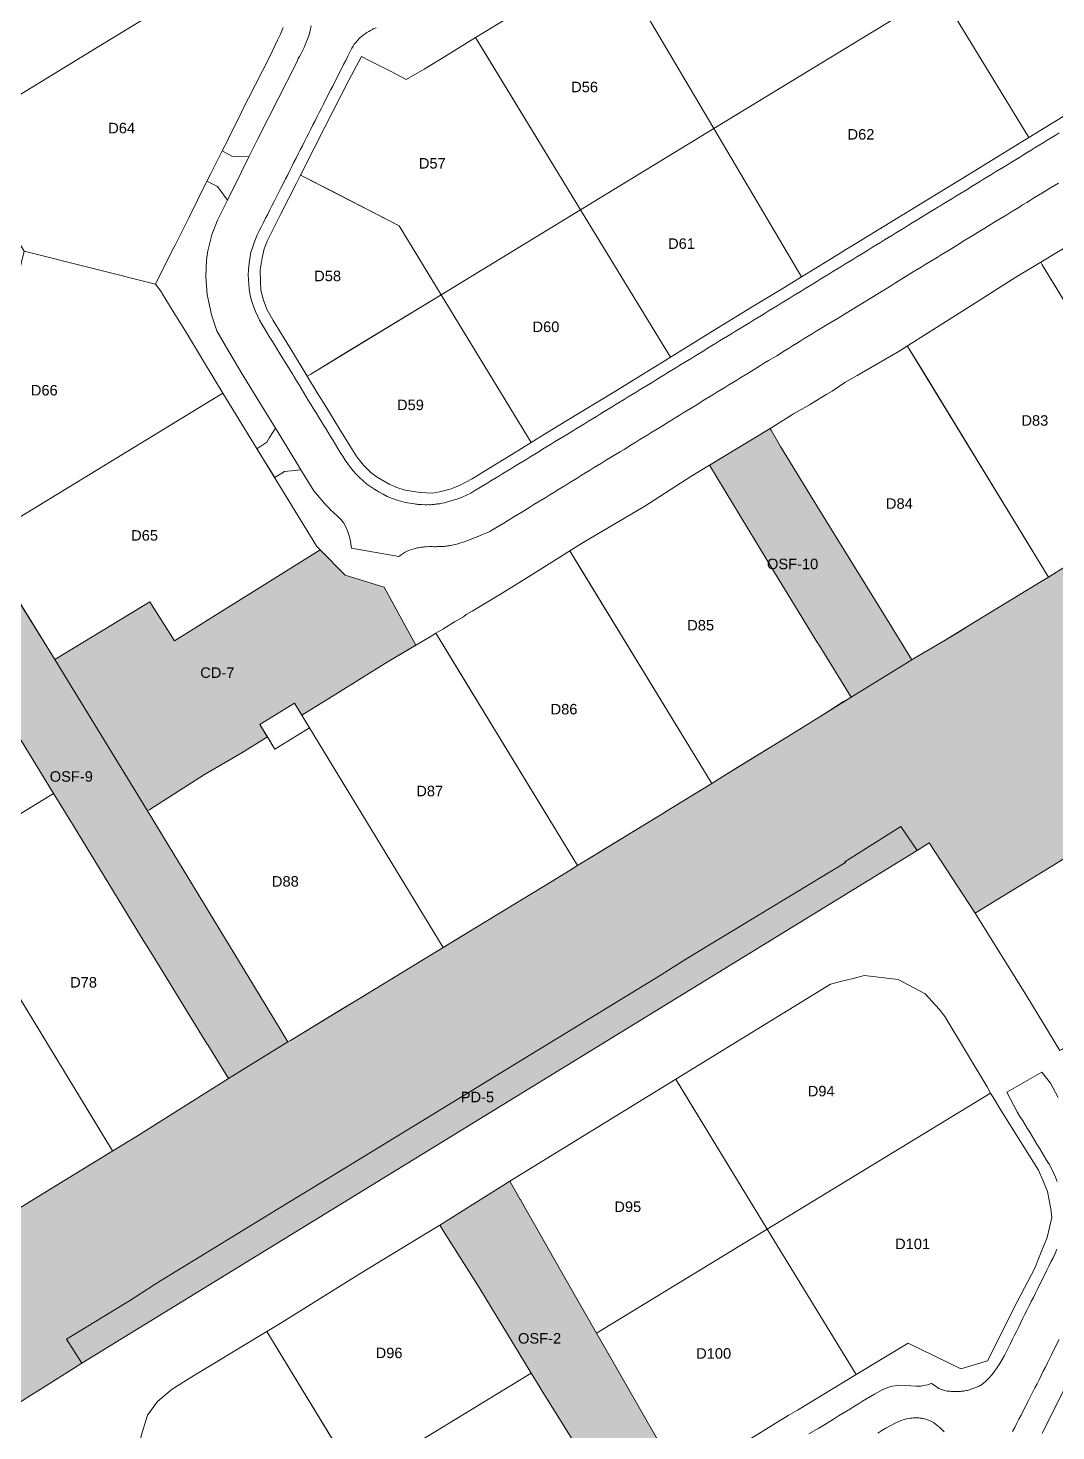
# Model space of a CAD drawing. Header units: metres. Extents: x 662613 to 666742, y 2728069 to 2732733.
# Drawn here: x 663284.6 to 663461, y 2728939.4 to 2729180.2 of the extents above; entities that cross this region are included whole.
import ezdxf
from ezdxf.enums import TextEntityAlignment as Align

# ---------------------------------------------------------------- set-up
doc = ezdxf.new("R2010")
doc.units = ezdxf.units.M
doc.header["$MEASUREMENT"] = 0
for name, color, linetype, lineweight in [('DQ_PLOT_ID', 252, 'Continuous', 18), ('Xref_DQ_MasterPlan_2024$0$DQ_PLOTS', 252, 'Continuous', 15), ('Xref_DQ_MasterPlan_2024$0$DQ_ROADS', 8, 'Continuous', 13)]:
    doc.layers.add(name, color=color, linetype=linetype, lineweight=lineweight)
doc.layers.add('Open area$0$INTENSIVE LANDSCAPING AND PLAZAS', color=7, linetype='Continuous', true_color=0xecf9e2)
doc.layers.add('Open area$0$PUBLIC PARKING', color=254, linetype='Continuous')
doc.styles.add('DQ_Plot_ID', font='arial.ttf')

# ---------------------------------------------------------------- blocks, each defined once
blk = doc.blocks.new('Xref_DQ_MasterPlan_2024$0$DQ_Roads_')
at = {"layer": 'Xref_DQ_MasterPlan_2024$0$DQ_ROADS'}
for points in [[(663344.3861, 2729180.213), (663344.209, 2729180.1676), (663344.0354, 2729180.1101), (663343.8702, 2729180.0376), (663343.7104, 2729179.9538), (663343.3899, 2729179.7903), (663343.0816, 2729179.605), (663342.7718, 2729179.4079), (663342.4762, 2729179.1902), (663342.1518, 2729178.9842), (663341.8425, 2729178.7561), (663341.5276, 2729178.4434), (663341.232, 2729178.1123), (663340.9102, 2729177.7929), (663340.6084, 2729177.4545), (663340.4007, 2729177.1166), (663340.2172, 2729176.7649), (663339.8545, 2729176.0585), (663339.5147, 2729175.3849), (663339.1509, 2729174.6341), (663338.7866, 2729173.9376), (663338.0474, 2729172.5), (663337.3207, 2729171.0681), (663336.9727, 2729170.3385), (663336.6032, 2729169.6261), (663335.6929, 2729167.853), (663335.328, 2729167.1389), (663334.9658, 2729166.4271), (663334.6035, 2729165.7149), (663334.2451, 2729165.0009), (663333.881, 2729164.2877), (663333.5148, 2729163.5742), (663333.1556, 2729162.8595), (663332.7974, 2729162.1452), (663332.4359, 2729161.4345), (663332.0705, 2729160.7207), (663331.704, 2729160.008), (663331.3444, 2729159.2938), (663330.9855, 2729158.58), (663330.6234, 2729157.8657), (663330.2627, 2729157.1509), (663329.9007, 2729156.4386), (663329.5411, 2729155.7249), (663329.1801, 2729155.0106), (663328.8173, 2729154.2973), (663328.4559, 2729153.5831), (663328.0095, 2729152.7019), (663327.5675, 2729151.8265), (663327.2073, 2729151.1125), (663326.8459, 2729150.3985), (663326.4815, 2729149.6869), (663326.1221, 2729148.9711), (663325.7602, 2729148.2583), (663325.396, 2729147.5444), (663325.0329, 2729146.831), (663324.6699, 2729146.1187), (663324.3071, 2729145.4054), (663323.9606, 2729144.6878), (663323.6391, 2729143.9647), (663323.3589, 2729143.2334), (663323.1222, 2729142.4902), (663322.8828, 2729141.7466), (663322.7638, 2729140.9655), (663322.624, 2729140.1918), (663322.5094, 2729139.4033), (663322.4431, 2729138.6133), (663322.422, 2729137.8189), (663322.4387, 2729137.0216), (663322.4957, 2729136.2232), (663322.584, 2729135.4247), (663322.7137, 2729134.6317), (663322.8839, 2729133.8433), (663323.0951, 2729133.0634), (663323.3491, 2729132.2929), (663323.6433, 2729131.5336), (663323.975, 2729130.7888), (663324.3494, 2729130.0611), (663324.7624, 2729129.3479), (663325.1859, 2729128.6471), (663325.608, 2729127.9594), (663326.0293, 2729127.2753), (663326.447, 2729126.5941), (663326.8638, 2729125.9117), (663327.2774, 2729125.2265), (663327.8978, 2729124.2077), (663330.0446, 2729120.7322), (663330.3012, 2729120.3249), (663330.718, 2729119.642), (663331.1355, 2729118.947), (663331.5506, 2729118.2626), (663331.9605, 2729117.6029), (663332.3568, 2729116.896), (663332.78, 2729116.2078), (663333.2122, 2729115.5482), (663333.6339, 2729114.8607), (663334.0463, 2729114.1768), (663334.4619, 2729113.4922), (663334.8806, 2729112.8105), (663335.2972, 2729112.1277), (663335.7152, 2729111.4449), (663336.1315, 2729110.7643), (663336.55, 2729110.0794), (663336.9693, 2729109.3982), (663337.3861, 2729108.7146), (663337.8078, 2729108.0333), (663338.2154, 2729107.3627), (663338.6185, 2729106.7052), (663339.0492, 2729106.0462), (663339.4864, 2729105.4115), (663339.9362, 2729104.7985), (663340.418, 2729104.199), (663340.9277, 2729103.6313), (663341.5179, 2729103.0271), (663342.1336, 2729102.4588), (663342.769, 2729101.9378), (663343.4401, 2729101.4445), (663344.11, 2729100.977), (663344.821, 2729100.5679), (663345.5414, 2729100.1706), (663346.2763, 2729099.8093), (663347.0164, 2729099.491), (663347.7896, 2729099.2131), (663348.5561, 2729098.9934), (663349.3446, 2729098.7826), (663349.7396, 2729098.6949), (663350.1398, 2729098.6348), (663350.5355, 2729098.5659), (663350.9352, 2729098.5246), (663351.1324, 2729098.4842), (663351.332, 2729098.4577), (663351.5329, 2729098.4449), (663351.7343, 2729098.4461), (663351.9326, 2729098.4139), (663352.1326, 2729098.3956), (663352.3334, 2729098.3911), (663352.5341, 2729098.4006), (663352.7322, 2729098.3792), (663352.9313, 2729098.3717), (663353.1305, 2729098.3777), (663353.3288, 2729098.3977), (663353.5269, 2729098.386), (663353.7254, 2729098.3881), (663353.9233, 2729098.4039), (663354.1196, 2729098.4334), (663354.3173, 2729098.435), (663354.5144, 2729098.4504), (663354.71, 2729098.4793), (663354.9031, 2729098.5218), (663355.1018, 2729098.5329), (663355.2993, 2729098.5578), (663355.4946, 2729098.5961), (663355.6868, 2729098.6479), (663356.0726, 2729098.7247), (663356.452, 2729098.8282), (663357.4086, 2729099.1037), (663358.3572, 2729099.4055), (663359.107, 2729099.6942), (663359.8554, 2729100.0228), (663360.5837, 2729100.3914), (663361.2981, 2729100.8001), (663362.0025, 2729101.215), (663362.6943, 2729101.6288), (663363.3807, 2729102.0485), (663364.0649, 2729102.4681), (663364.7477, 2729102.8866), (663365.4312, 2729103.3016), (663366.1123, 2729103.7203), (663366.7946, 2729104.1385), (663367.4773, 2729104.5574), (663368.1598, 2729104.9728), (663368.8421, 2729105.3896), (663369.5244, 2729105.8085), (663370.2073, 2729106.2262), (663370.8898, 2729106.6434), (663371.5714, 2729107.0615), (663372.2537, 2729107.4793), (663372.9349, 2729107.8967), (663373.6092, 2729108.3311), (663374.2986, 2729108.7432), (663374.9744, 2729109.1657), (663375.6774, 2729109.5666), (663376.3442, 2729109.9911), (663378.0336, 2729111.0345), (663378.7542, 2729111.4441), (663379.4165, 2729111.8669), (663380.109, 2729112.2864), (663380.7911, 2729112.7046), (663381.4751, 2729113.1239), (663382.157, 2729113.5411), (663382.8388, 2729113.9601), (663383.5207, 2729114.3776), (663384.2016, 2729114.7936), (663384.8837, 2729115.2107), (663385.568, 2729115.6294), (663386.2495, 2729116.0474), (663386.9312, 2729116.4655), (663387.6134, 2729116.8821), (663388.2962, 2729117.2983), (663388.9802, 2729117.715), (663389.6618, 2729118.1339), (663390.3442, 2729118.5514), (663391.0264, 2729118.9696), (663391.7084, 2729119.387), (663392.3907, 2729119.8043), (663393.0735, 2729120.2221), (663393.7556, 2729120.6397), (663394.4378, 2729121.0571), (663395.1201, 2729121.4747), (663395.7975, 2729121.8901), (663396.4776, 2729122.3072), (663397.1586, 2729122.7252), (663397.8408, 2729123.1433), (663398.5225, 2729123.5612), (663399.2048, 2729123.9789), (663399.887, 2729124.3969), (663400.5694, 2729124.8154), (663401.2509, 2729125.233), (663401.9332, 2729125.6515), (663402.615, 2729126.0695), (663403.2949, 2729126.4883), (663403.9751, 2729126.9099), (663404.6615, 2729127.3306), (663405.3452, 2729127.7411), (663406.0292, 2729128.1533), (663406.7096, 2729128.5796), (663408.4111, 2729129.6159), (663409.0929, 2729130.0307), (663409.7829, 2729130.4578), (663410.4645, 2729130.8705), (663411.1478, 2729131.2889), (663411.8296, 2729131.7076), (663412.5127, 2729132.1247), (663413.1949, 2729132.5429), (663413.8772, 2729132.9604), (663414.5594, 2729133.3776), (663415.2429, 2729133.7956), (663415.9249, 2729134.2165), (663416.6045, 2729134.6352), (663417.2861, 2729135.0526), (663417.9683, 2729135.4705), (663418.6506, 2729135.8882), (663419.3324, 2729136.3057), (663420.0146, 2729136.7225), (663420.6976, 2729137.1407), (663421.3804, 2729137.5567), (663422.0626, 2729137.9785), (663422.7432, 2729138.3952), (663423.4246, 2729138.8136), (663424.1083, 2729139.2298), (663424.7903, 2729139.6478), (663425.472, 2729140.0668), (663426.1539, 2729140.4843), (663426.8359, 2729140.9029), (663427.5177, 2729141.3201), (663428.2002, 2729141.7379), (663428.8827, 2729142.1558), (663429.5649, 2729142.5728), (663430.2476, 2729142.9913), (663430.9298, 2729143.4091), (663431.6123, 2729143.8271), (663432.2941, 2729144.2441), (663432.9763, 2729144.6623), (663433.6582, 2729145.0805), (663434.3404, 2729145.5002), (663435.0191, 2729145.9187), (663435.7075, 2729146.3445), (663436.3725, 2729146.759), (663437.0561, 2729147.1796), (663437.7554, 2729147.6042), (663439.4618, 2729148.6415), (663440.1303, 2729149.0573), (663440.8586, 2729149.5014), (663441.0988, 2729149.6503), (663441.7815, 2729150.0639), (663442.4631, 2729150.4799), (663443.1461, 2729150.897), (663443.8272, 2729151.316), (663444.5104, 2729151.7334), (663445.1924, 2729152.1537), (663445.875, 2729152.5699), (663446.5564, 2729152.9857), (663447.24, 2729153.4048), (663447.9219, 2729153.8252), (663448.6036, 2729154.2409), (663449.287, 2729154.6559), (663449.9687, 2729155.0739), (663450.6506, 2729155.4917), (663451.3317, 2729155.9115), (663452.0136, 2729156.3303), (663452.6957, 2729156.7488), (663453.3778, 2729157.1677), (663454.0601, 2729157.5862), (663454.7419, 2729158.0031), (663455.4257, 2729158.4204), (663456.1072, 2729158.8388), (663456.7878, 2729159.2559), (663457.471, 2729159.6731), (663458.1533, 2729160.0929), (663458.8352, 2729160.5113), (663459.5165, 2729160.9284), (663460.1995, 2729161.3466), (663460.8815, 2729161.7667), (663461.566, 2729162.1899)], [(663461.4385, 2729153.5875), (663460.7565, 2729153.1892), (663460.0801, 2729152.7677), (663458.7224, 2729151.9247), (663458.0305, 2729151.5091), (663457.3652, 2729151.0991), (663456.6717, 2729150.6686), (663456.0018, 2729150.2501), (663455.2996, 2729149.8299), (663454.6247, 2729149.4238), (663453.9432, 2729148.9965), (663453.2655, 2729148.5766), (663452.5846, 2729148.1587), (663451.8965, 2729147.7521), (663451.2084, 2729147.3387), (663450.5111, 2729146.9205), (663448.8302, 2729145.8611), (663448.1415, 2729145.4439), (663446.7518, 2729144.6002), (663445.4143, 2729143.7693), (663444.0491, 2729142.9274), (663442.7052, 2729142.0887), (663442.0149, 2729141.6813), (663441.3238, 2729141.264), (663440.6375, 2729140.8397), (663439.9598, 2729140.4219), (663439.2815, 2729140.0017), (663438.5934, 2729139.5912), (663437.9138, 2729139.1748), (663437.2241, 2729138.7532), (663436.5468, 2729138.3407), (663435.1579, 2729137.4867), (663433.4889, 2729136.4596), (663432.7921, 2729136.0226), (663424.9969, 2729131.2554), (663423.6229, 2729130.416), (663422.9488, 2729130.0065), (663422.2659, 2729129.5901), (663420.5681, 2729128.5589), (663419.8869, 2729128.1451), (663419.2013, 2729127.726), (663418.5208, 2729127.3101), (663417.8356, 2729126.8916), (663417.1557, 2729126.4747), (663416.4717, 2729126.0539), (663415.784, 2729125.6307), (663415.1137, 2729125.2049), (663414.443, 2729124.789), (663413.1006, 2729123.9594), (663411.7138, 2729123.1114), (663411.0346, 2729122.7081), (663410.3423, 2729122.2782), (663409.6774, 2729121.856), (663408.3167, 2729120.992), (663407.6243, 2729120.5942), (663406.9387, 2729120.2055), (663406.2539, 2729119.7798), (663405.5647, 2729119.3547), (663404.8847, 2729118.9345), (663404.1992, 2729118.5173), (663403.5152, 2729118.1105), (663402.8351, 2729117.6875), (663402.1544, 2729117.2664), (663401.4676, 2729116.8388), (663400.7875, 2729116.4245), (663399.0955, 2729115.3777), (663398.4272, 2729114.9712), (663397.7188, 2729114.5602), (663397.0341, 2729114.126), (663396.3473, 2729113.7064), (663395.6645, 2729113.2839), (663395.5004, 2729113.179), (663395.3345, 2729113.0703), (663394.5624, 2729112.5916), (663393.0481, 2729111.6508), (663392.3522, 2729111.2346), (663391.6582, 2729110.8222), (663390.98, 2729110.3952), (663390.3058, 2729109.9878), (663389.6193, 2729109.552), (663388.9503, 2729109.1254), (663388.2578, 2729108.7211), (663386.8987, 2729107.8856), (663386.1962, 2729107.4593), (663386.1057, 2729107.4051), (663385.4165, 2729106.9913), (663383.7238, 2729105.9506), (663383.0426, 2729105.5361), (663382.3515, 2729105.1129), (663381.6825, 2729104.7067), (663381.003, 2729104.2831), (663380.3133, 2729103.8615), (663379.63, 2729103.4432), (663378.9609, 2729103.0251), (663378.2616, 2729102.6044), (663377.5769, 2729102.1783), (663376.9195, 2729101.762), (663376.232, 2729101.3359), (663375.5534, 2729100.921), (663374.8411, 2729100.4893), (663374.1734, 2729100.0557), (663373.4739, 2729099.6479), (663372.7965, 2729099.2356), (663372.1045, 2729098.8213), (663371.4104, 2729098.3943), (663370.7294, 2729097.9761), (663369.3702, 2729097.1222), (663367.9967, 2729096.2767), (663366.2961, 2729095.2429), (663364.896, 2729094.4234), (663364.2144, 2729094.0063), (663363.8584, 2729093.8123), (663363.4928, 2729093.6376), (663362.6037, 2729093.2557), (663361.7114, 2729092.8807), (663360.967, 2729092.5801), (663360.2275, 2729092.2815), (663359.4799, 2729092.0157), (663358.729, 2729091.769), (663358.3519, 2729091.6531), (663357.9676, 2729091.5635), (663357.5866, 2729091.4737), (663357.2002, 2729091.4107), (663357.01, 2729091.3599), (663356.8167, 2729091.3225), (663356.6213, 2729091.2985), (663356.4247, 2729091.2882), (663356.228, 2729091.2551), (663356.0295, 2729091.2358), (663355.8301, 2729091.2299), (663355.6308, 2729091.2378), (663355.4344, 2729091.2068), (663355.2364, 2729091.1895), (663355.0376, 2729091.186), (663354.839, 2729091.1962), (663354.6395, 2729091.1764), (663354.4391, 2729091.1705), (663354.2387, 2729091.1782), (663354.0394, 2729091.1998), (663353.8393, 2729091.2155), (663353.6387, 2729091.2173), (663353.4384, 2729091.2053), (663353.2394, 2729091.1794), (663353.0394, 2729091.1836), (663352.8396, 2729091.1738), (663352.641, 2729091.1503), (663352.4445, 2729091.113), (663352.2415, 2729091.1042), (663352.0396, 2729091.0813), (663351.8396, 2729091.0449), (663351.6427, 2729090.9946), (663351.4432, 2729090.9716), (663351.2458, 2729090.9347), (663351.0514, 2729090.8844), (663350.861, 2729090.8206), (663350.4702, 2729090.7018), (663350.0887, 2729090.5561), (663349.7083, 2729090.4), (663349.3396, 2729090.218), (663348.9765, 2729090.0068), (663348.6289, 2729089.7709), (663348.2803, 2729089.5106), (663340.15, 2729090.8972), (663339.9984, 2729091.6756), (663339.8754, 2729092.4493), (663339.6895, 2729093.1917), (663339.4599, 2729093.9114), (663339.1657, 2729094.58), (663338.8003, 2729095.2008), (663338.5875, 2729095.503), (663338.3541, 2729095.7896), (663338.0664, 2729096.0829), (663337.761, 2729096.3575), (663337.1264, 2729096.9651), (663336.4739, 2729097.5521), (663336.2438, 2729097.8719), (663335.5445, 2729098.5429), (663333.6917, 2729100.7624), (663331.4608, 2729104.3842), (663329.0701, 2729108.2652), (663327.0671, 2729111.5335), (663324.6769, 2729115.4336), (663321.3159, 2729120.9189), (663318.4891, 2729125.6252), (663317.014, 2729128.2344), (663316.0888, 2729130.947), (663315.362, 2729134.4524), (663315.1297, 2729137.5344), (663315.2222, 2729140.4082), (663315.4521, 2729141.9532), (663316.1498, 2729144.733), (663317.1372, 2729147.2503), (663318.831, 2729150.6682), (663321.2274, 2729155.5041), (663322.5378, 2729158.1072), (663324.0252, 2729161.0619), (663327.6279, 2729168.1396), (663330.6937, 2729174.2139), (663330.9615, 2729174.9584), (663331.2206, 2729175.2961), (663331.4586, 2729175.7307), (663331.6701, 2729176.1787), (663331.9883, 2729176.8567), (663332.2967, 2729177.5832), (663332.6023, 2729178.3032), (663332.8519, 2729179.0441), (663333.0622, 2729179.7995), (663333.228, 2729180.5681)], [(663441.8329, 2728939.2719), (663441.1372, 2728939.9437), (663440.5845, 2728940.3893), (663440.2994, 2728940.6357), (663439.998, 2728940.862), (663439.6705, 2728941.0374), (663439.3315, 2728941.1894), (663438.9972, 2728941.3154), (663438.6583, 2728941.4293), (663438.4777, 2728941.4805), (663438.2939, 2728941.519), (663438.1112, 2728941.5615), (663437.9259, 2728941.5912), (663437.7362, 2728941.6171), (663437.5451, 2728941.6298), (663437.3544, 2728941.6479), (663437.1629, 2728941.6528), (663436.9645, 2728941.6544), (663436.7665, 2728941.6422), (663436.568, 2728941.6395), (663436.3702, 2728941.623), (663435.9762, 2728941.5721), (663435.5822, 2728941.5199), (663435.3796, 2728941.486), (663435.1799, 2728941.4382), (663434.9826, 2728941.3847), (663434.7895, 2728941.3177), (663434.4097, 2728941.186), (663434.0399, 2728941.0283), (663433.6602, 2728940.8667), (663433.2923, 2728940.6798), (663432.5779, 2728940.2923), (663431.8248, 2728939.866), (663431.1306, 2728939.473), (663430.4479, 2728939.0486)], [(663418.629, 2728938.8847), (663420.3425, 2728939.9009), (663421.0036, 2728940.3061), (663422.3693, 2728941.1436), (663423.0295, 2728941.5535), (663423.7192, 2728941.9809), (663424.3928, 2728942.3716), (663425.075, 2728942.7879), (663425.7804, 2728943.2238), (663426.4447, 2728943.6315), (663427.1345, 2728944.0617), (663427.8158, 2728944.4887), (663428.4912, 2728944.8922), (663429.8759, 2728945.7222), (663431.3313, 2728946.5277), (663432.6525, 2728947.02), (663434.0855, 2728947.2661), (663435.2692, 2728947.2322), (663436.1181, 2728947.1374), (663436.9577, 2728947.0924), (663437.8238, 2728947.1122), (663438.6635, 2728947.2349), (663439.0607, 2728947.3482), (663439.4541, 2728947.4737), (663439.671, 2728947.5638), (663440.2701, 2728947.1458), (663440.9525, 2728946.6696), (663441.4215, 2728946.5084), (663441.8934, 2728946.3565), (663442.1267, 2728946.2929), (663442.3638, 2728946.2455), (663442.6013, 2728946.2197), (663442.8399, 2728946.2105), (663443.0324, 2728946.1951), (663443.2254, 2728946.1932), (663443.4219, 2728946.1886), (663443.6182, 2728946.1975), (663443.8175, 2728946.1846), (663444.0173, 2728946.1857), (663444.2172, 2728946.1784), (663444.4171, 2728946.185), (663444.616, 2728946.1944), (663444.8138, 2728946.2175), (663445.0126, 2728946.23), (663445.2101, 2728946.2563), (663445.4092, 2728946.2842), (663445.6059, 2728946.3259), (663445.8009, 2728946.3712), (663445.9924, 2728946.43), (663446.7651, 2728946.6906), (663447.5385, 2728946.9707), (663447.7169, 2728947.0473), (663447.8896, 2728947.1361), (663448.0605, 2728947.2273), (663448.2245, 2728947.3302), (663448.5914, 2728947.5929), (663448.9297, 2728947.89), (663449.55, 2728948.5267), (663450.0952, 2728949.0863), (663450.5372, 2728949.7034), (663450.9499, 2728950.3188), (663451.3713, 2728950.9695), (663451.8, 2728951.6445), (663452.1833, 2728952.3304), (663452.5261, 2728953.0223), (663452.8805, 2728953.7146), (663453.2256, 2728954.4371), (663453.5801, 2728955.1505), (663453.9329, 2728955.8693), (663454.2891, 2728956.5874), (663454.6445, 2728957.3037), (663455.0011, 2728958.0206), (663455.3555, 2728958.7379), (663455.7082, 2728959.4558), (663456.0683, 2728960.1698), (663456.4406, 2728960.8856), (663456.7879, 2728961.6019), (663457.1453, 2728962.3138), (663457.4956, 2728963.0367), (663457.8661, 2728963.7382), (663458.1928, 2728964.4732), (663459.0902, 2728966.2506), (663459.4522, 2728966.9879), (663459.8109, 2728967.7001), (663460.1661, 2728968.4193), (663460.5236, 2728969.1324), (663460.87, 2728969.8519), (663461.1919, 2728970.5779)], [(663461.2565, 2728982.2404), (663460.9645, 2728982.9928), (663460.6238, 2728983.7346), (663460.2561, 2728984.4661), (663459.8409, 2728985.1718), (663459.4181, 2728985.8761), (663459.005, 2728986.5649), (663458.5873, 2728987.2484), (663458.1723, 2728987.9358), (663457.7519, 2728988.6163), (663457.3417, 2728989.3049), (663456.9333, 2728989.9883), (663456.5154, 2728990.6657), (663456.0947, 2728991.3575), (663455.6835, 2728992.0361), (663455.2721, 2728992.7197), (663454.8503, 2728993.4028), (663454.4347, 2728994.0876), (663452.6042, 2728997.545), (663458.5741, 2729001.0117), (663460.0719, 2728999.1049), (663461.4064, 2728996.6234)], [(663461.599, 2728955.1243), (663460.3273, 2728952.6266), (663460.2524, 2728952.4454), (663459.9124, 2728951.7817), (663459.5603, 2728951.0809), (663459.214, 2728950.3687), (663458.8566, 2728949.6507), (663458.4954, 2728948.9199), (663458.1287, 2728948.2063), (663457.7735, 2728947.5095), (663457.4153, 2728946.7866), (663456.302, 2728944.6336), (663455.3911, 2728942.8539), (663455.0284, 2728942.1424), (663454.6644, 2728941.4292), (663454.3002, 2728940.7154), (663453.9388, 2728940.0055), (663453.5695, 2728939.2904)]]:
    blk.add_lwpolyline(points, dxfattribs=at)
for points in [[(663319.7324, 2729158.1517), (663322.5378, 2729158.1072), (663321.2274, 2729155.5041), (663318.831, 2729150.6682), (663317.1457, 2729152.9737), (663315.2843, 2729153.9154), (663315.9667, 2729155.2507), (663317.9362, 2729159.0966)], [(663326.0871, 2729109.9233), (663327.0671, 2729111.5335), (663329.0701, 2729108.2652), (663331.4608, 2729104.3842), (663328.6507, 2729104.1056), (663326.9933, 2729103.0677), (663323.9129, 2729107.9862), (663325.6123, 2729109.1432)]]:
    blk.add_lwpolyline(points, close=True, dxfattribs=at)
blk = doc.blocks.new('Xref_DQ_MasterPlan_2024')
at = {"layer": 'Xref_DQ_MasterPlan_2024$0$DQ_PLOTS'}
for points in [[(663464.01, 2729038.62), (663458.8, 2729035.44), (663454.52, 2729032.81), (663450.87, 2729030.58), (663447.14, 2729028.3), (663439.24, 2729040.35), (663437.19, 2729039.03), (663434.4, 2729043.18), (663424.82, 2729037.11), (663424.91, 2729036.97), (663397.48, 2729020.37), (663393.3, 2729017.68), (663341.32, 2728985.96), (663331.2, 2728979.77), (663329.05, 2728978.44), (663307.37, 2728965.15), (663306.26, 2728964.48), (663302.01, 2728961.74), (663300.88, 2728961.05), (663291.23, 2728955.16), (663293.84, 2728951.05), (663290.88, 2728949.17), (663286.72, 2728946.53), (663285.05, 2728945.48), (663280.29, 2728942.46)], [(663277.86, 2728974.39), (663285.72, 2728979.24), (663299.16, 2728987.47), (663303.41, 2728990.08), (663303.41, 2728990.08), (663319.04, 2728999.89), (663329.2, 2729006.17), (663329.65, 2729006.44), (663338.35, 2729011.73), (663341.88, 2729013.88), (663345.46, 2729016.05), (663355.87, 2729022.4), (663357.44, 2729023.36), (663359.64, 2729024.7), (663360.26, 2729025.08), (663374.4, 2729033.64), (663377.64, 2729035.63), (663378.04, 2729035.87), (663378.94, 2729036.43), (663384.3, 2729039.72), (663393.83, 2729045.56), (663393.91, 2729045.61), (663397.72, 2729047.96), (663401.95, 2729050.56), (663403.86, 2729051.73), (663406.44, 2729053.32), (663415.15, 2729058.66), (663420.37, 2729061.93), (663422.72, 2729063.4), (663424.59, 2729064.58), (663425.86, 2729065.37), (663436.28, 2729071.77), (663436.65, 2729071.98), (663441.99, 2729075.11), (663444.58, 2729076.69), (663446.21, 2729077.69), (663458.46, 2729085.19), (663459.74, 2729085.97), (663462.64, 2729087.76)], [(663328.38, 2729180.29), (663327.97, 2729179.16), (663327.45, 2729178.09), (663326.05, 2729175.22), (663322.48, 2729168.16), (663321.33, 2729165.95), (663321.26, 2729165.76), (663319.03, 2729161.23), (663319.01, 2729161.2), (663317.94, 2729159.1), (663315.97, 2729155.25), (663315.28, 2729153.92), (663312.2, 2729147.63), (663310.61, 2729144.4), (663309.86, 2729142.92), (663309.67, 2729142.54), (663306.84, 2729136.96), (663306.52, 2729136.26), (663306.52, 2729136.26), (663283.95, 2729141.9), (663271.81, 2729161.8), (663297.42, 2729177.42), (663324.78, 2729194.11)], [(663281.86, 2729083.71), (663289.21, 2729071.81), (663305.15, 2729045.82), (663324.44, 2729014.01), (663329.2, 2729006.17), (663319.04, 2728999.89), (663315.46, 2729005.68), (663315.38, 2729005.81), (663312.46, 2729010.55), (663306.03, 2729020.99), (663304.12, 2729024.08), (663303.95, 2729024.37), (663292.23, 2729043.54), (663289.1, 2729048.67), (663289, 2729048.84), (663286.77, 2729052.48), (663281.39, 2729061.29)], [(663458.63, 2728938.96), (663467.23, 2728956.22), (663470.8, 2728963.51), (663470.8, 2728963.51), (663471.56, 2728963.88), (663475.52, 2728966.3), (663503.11, 2728983.12), (663507.06, 2728985.53), (663524.12, 2728995.93), (663524.55, 2728995.22), (663533.14, 2728981.53), (663550.32, 2728992.01), (663547.81, 2728996.14), (663565.72, 2729007.2), (663568.9, 2729008.82), (663571.22, 2729009.3), (663576.49, 2729008.66), (663576.69, 2729008.63), (663589.01, 2729005.59), (663609.15, 2729000.9)]]:
    blk.add_lwpolyline(points, dxfattribs=at)
for points in [[(663324.78, 2729194.11), (663297.42, 2729177.42), (663271.81, 2729161.8), (663266.6, 2729170.34), (663253.44, 2729191.92), (663251.01, 2729195.91), (663260.37, 2729201.59), (663260.84, 2729201.88), (663266.92, 2729205.58), (663268.61, 2729206.62), (663274.95, 2729210.52), (663282.01, 2729214.86), (663293.45, 2729221.87), (663301.8, 2729226.86), (663305.18, 2729226.2), (663307.15, 2729222.99), (663312.98, 2729213.32), (663313.95, 2729211.74), (663317.02, 2729206.72), (663318.61, 2729204.13), (663319.13, 2729203.29), (663324.04, 2729195.36), (663324.78, 2729194.11)], [(663456.36, 2729161.4), (663441.01, 2729186.57), (663438.27, 2729191.06), (663434.35, 2729197.15), (663434.5, 2729197.24), (663467.86, 2729217.59), (663468.83, 2729216.03), (663476.35, 2729203.42), (663477.54, 2729201.51), (663487.32, 2729185.85), (663488.88, 2729183.23), (663489.72, 2729181.84), (663482.48, 2729177.38), (663476.77, 2729173.86), (663465.06, 2729166.73), (663456.36, 2729161.4)], [(663389.79, 2729184.15), (663395.89, 2729188.08), (663399.99, 2729190.35), (663409.45, 2729196.21), (663414.46, 2729199.14), (663418.21, 2729201.44), (663419.35, 2729202.31), (663420.51, 2729204.14), (663424.29, 2729210.1), (663425.07, 2729211.6), (663425.47, 2729210.97), (663429.04, 2729205.42), (663438.27, 2729191.06), (663441.01, 2729186.57), (663403.33, 2729163.59), (663402.3, 2729162.97), (663389.79, 2729184.15)], [(663381.16, 2729189.9), (663384.75, 2729184.03), (663388.6, 2729186.15), (663389.79, 2729184.15), (663402.3, 2729162.97), (663379.42, 2729149.01), (663361.56, 2729178.3), (663361.39, 2729178.56), (663361.7, 2729178.75), (663373.2, 2729185.75), (663374.98, 2729186.83), (663378.78, 2729189.15), (663380.86, 2729190.38), (663381.16, 2729189.9)], [(663456.36, 2729161.4), (663445.79, 2729154.91), (663435.93, 2729148.88), (663435.18, 2729148.42), (663433.31, 2729147.27), (663427.26, 2729143.57), (663424.52, 2729141.91), (663424.44, 2729141.84), (663419.83, 2729138.99), (663417.36, 2729137.47), (663402.3, 2729162.97), (663403.33, 2729163.59), (663441.01, 2729186.57), (663456.36, 2729161.4)], [(663331.4, 2729154.97), (663331.48, 2729155.13), (663332.26, 2729156.69), (663332.36, 2729156.87), (663333.72, 2729159.59), (663335.54, 2729163.21), (663339.65, 2729171.25), (663341.86, 2729175.34), (663343.15, 2729174.63), (663346.8, 2729172.77), (663349.5, 2729171.35), (663352.62, 2729173.16), (663356.29, 2729175.39), (663359.57, 2729177.42), (663361.39, 2729178.56), (663361.56, 2729178.3), (663363.11, 2729175.76), (663379.42, 2729149.01), (663355.52, 2729134.43), (663348.3, 2729146.27), (663331.96, 2729154.68), (663331.4, 2729154.97)], [(663417.36, 2729137.47), (663414.04, 2729135.43), (663408.91, 2729132.33), (663402.85, 2729128.64), (663396.39, 2729124.65), (663394.86, 2729123.7), (663379.42, 2729149.01), (663402.3, 2729162.97), (663417.36, 2729137.47)], [(663332.54, 2729120.42), (663329.84, 2729124.93), (663326.7, 2729130.01), (663325.62, 2729131.94), (663325.04, 2729133.52), (663324.6, 2729135.23), (663324.49, 2729136.59), (663324.44, 2729138.67), (663324.79, 2729140.75), (663325.12, 2729142.32), (663325.61, 2729143.47), (663325.68, 2729143.6), (663326.63, 2729145.56), (663328.03, 2729148.33), (663330.68, 2729153.55), (663331.4, 2729154.97), (663331.96, 2729154.68), (663336.47, 2729152.36), (663348.3, 2729146.27), (663355.52, 2729134.43), (663333.16, 2729120.8), (663332.54, 2729120.42)], [(663482.71, 2729100.17), (663460.4, 2729136.75), (663458.68, 2729139.57), (663458.41, 2729140.01), (663469.67, 2729146.81), (663475.39, 2729150.3), (663484.62, 2729155.94), (663489.1, 2729148.8), (663496.93, 2729136.3), (663504.65, 2729123.78), (663509.17, 2729116.36), (663498.57, 2729109.72), (663488.47, 2729103.62), (663482.71, 2729100.17)], [(663394.86, 2729123.7), (663394.13, 2729123.24), (663394.05, 2729123.21), (663391.27, 2729121.48), (663385.43, 2729117.9), (663376.92, 2729112.72), (663373.08, 2729110.38), (663371.45, 2729109.33), (663370.99, 2729109.05), (663355.52, 2729134.43), (663379.42, 2729149.01), (663394.86, 2729123.7)], [(663306.52, 2729136.26), (663307.56, 2729134.79), (663307.66, 2729134.66), (663309.53, 2729131.55), (663311.79, 2729127.87), (663313.35, 2729125.3), (663314.89, 2729122.76), (663316.4, 2729120.27), (663318.06, 2729117.54), (663318.05, 2729117.53), (663276.6, 2729092.25), (663269.62, 2729103.57), (663269.4, 2729103.91), (663265.44, 2729110.34), (663265.43, 2729110.35), (663263.96, 2729112.74), (663263.82, 2729113.02), (663261.22, 2729117.26), (663260.89, 2729117.81), (663281.1, 2729130.14), (663283.95, 2729141.9), (663306.52, 2729136.26)], [(663482.71, 2729100.17), (663480.92, 2729099.1), (663470.8, 2729092.77), (663462.64, 2729087.76), (663459.74, 2729085.97), (663437.96, 2729121.68), (663435.62, 2729125.51), (663435.56, 2729125.63), (663446.57, 2729132.66), (663454.12, 2729137.42), (663458.41, 2729140.01), (663458.68, 2729139.57), (663482.71, 2729100.17)], [(663370.99, 2729109.05), (663367.65, 2729107.01), (663363.7, 2729104.59), (663360.82, 2729102.84), (663358.65, 2729101.66), (663357.62, 2729101.26), (663357.08, 2729101.06), (663356.6, 2729100.93), (663355.21, 2729100.59), (663353.95, 2729100.39), (663351.92, 2729100.46), (663349.32, 2729100.86), (663347.91, 2729101.32), (663346.57, 2729101.9), (663344.51, 2729103.1), (663343.46, 2729103.94), (663342.21, 2729105.17), (663341.05, 2729106.63), (663339.9, 2729108.43), (663338.14, 2729111.32), (663335.37, 2729115.82), (663334.33, 2729117.44), (663332.54, 2729120.42), (663333.16, 2729120.8), (663339.12, 2729124.43), (663355.52, 2729134.43), (663370.99, 2729109.05)], [(663459.74, 2729085.97), (663458.46, 2729085.19), (663446.21, 2729077.69), (663441.99, 2729075.11), (663436.65, 2729071.98), (663436.28, 2729071.77), (663432.58, 2729077.8), (663425.54, 2729089.19), (663420.44, 2729097.47), (663413.74, 2729108.37), (663412.14, 2729111.18), (663411.98, 2729111.46), (663412.25, 2729111.62), (663412.91, 2729112.06), (663414.25, 2729112.92), (663415.99, 2729114), (663418.75, 2729115.53), (663418.88, 2729115.62), (663421.72, 2729117.35), (663422.62, 2729117.9), (663424.8, 2729119.34), (663426.9, 2729120.59), (663434.24, 2729124.78), (663435.56, 2729125.63), (663435.62, 2729125.51), (663459.74, 2729085.97)], [(663276.6, 2729092.25), (663318.05, 2729117.53), (663318.06, 2729117.54), (663334.19, 2729091.2), (663334.78, 2729090.63), (663309.73, 2729075.04), (663305.54, 2729081.72), (663289.21, 2729071.81), (663276.6, 2729092.25)], [(663401.59, 2729105.16), (663411.98, 2729111.46), (663412.14, 2729111.18), (663413.74, 2729108.37), (663420.44, 2729097.47), (663425.54, 2729089.19), (663432.58, 2729077.8), (663436.28, 2729071.77), (663425.86, 2729065.37), (663420.37, 2729074.25), (663419.99, 2729074.86), (663416.78, 2729080.12), (663412.1, 2729087.79), (663401.59, 2729105.16)], [(663401.95, 2729050.56), (663377.77, 2729090.2), (663377.6, 2729090.48), (663379.87, 2729091.91), (663390.49, 2729098.12), (663398.38, 2729103.21), (663401.59, 2729105.16), (663412.1, 2729087.79), (663416.78, 2729080.12), (663419.99, 2729074.86), (663420.37, 2729074.25), (663425.86, 2729065.37), (663420.37, 2729061.93), (663415.15, 2729058.66), (663403.86, 2729051.73), (663401.95, 2729050.56)], [(663331.62, 2729062.24), (663330.35, 2729064.34), (663324.38, 2729060.68), (663325.69, 2729058.54), (663321.3, 2729055.78), (663314.89, 2729052.06), (663305.5, 2729046.05), (663305.15, 2729045.82), (663289.21, 2729071.81), (663305.54, 2729081.72), (663309.73, 2729075.04), (663334.78, 2729090.63), (663339.06, 2729086.31), (663345.73, 2729084.24), (663351.19, 2729074.29), (663346.26, 2729071.36), (663337.47, 2729065.86), (663331.62, 2729062.24)], [(663401.95, 2729050.56), (663393.91, 2729045.61), (663393.83, 2729045.56), (663378.94, 2729036.43), (663354.72, 2729076.15), (663354.6, 2729076.33), (663355.78, 2729077.04), (663357.78, 2729078.26), (663359.33, 2729079.12), (663359.82, 2729079.52), (663360.84, 2729080.12), (663365.72, 2729083.01), (663370.49, 2729085.99), (663377.6, 2729090.48), (663377.77, 2729090.2), (663379.63, 2729087.15), (663401.95, 2729050.56)], [(663289, 2729048.84), (663278.73, 2729042.56), (663269.97, 2729037.24), (663268.86, 2729036.51), (663268.8, 2729036.47), (663263.97, 2729044.23), (663259.49, 2729051.42), (663249.73, 2729045.89), (663242.71, 2729041.61), (663227.16, 2729067.12), (663230.93, 2729069.42), (663247.92, 2729070.49), (663261.99, 2729071.38), (663271.66, 2729077.28), (663272.84, 2729075.38), (663275.97, 2729070.23), (663277.05, 2729068.44), (663281.36, 2729061.35), (663281.39, 2729061.29), (663286.77, 2729052.48), (663289, 2729048.84)], [(663331.62, 2729062.24), (663337.47, 2729065.86), (663346.26, 2729071.36), (663353.78, 2729075.83), (663354.6, 2729076.33), (663354.72, 2729076.15), (663357.18, 2729072.11), (663378.94, 2729036.43), (663377.64, 2729035.63), (663374.4, 2729033.64), (663360.26, 2729025.08), (663355.87, 2729022.4), (663332.94, 2729060.07), (663331.62, 2729062.24)], [(663332.94, 2729060.07), (663327, 2729056.42), (663324.38, 2729060.68), (663330.35, 2729064.34), (663332.94, 2729060.07)], [(663325.69, 2729058.54), (663327, 2729056.42), (663332.94, 2729060.07), (663355.87, 2729022.4), (663345.46, 2729016.05), (663329.65, 2729006.44), (663329.2, 2729006.17), (663324.44, 2729014.01), (663305.15, 2729045.82), (663305.5, 2729046.05), (663314.89, 2729052.06), (663321.3, 2729055.78), (663325.69, 2729058.54)], [(663461.71, 2729004.69), (663456.02, 2729014.04), (663447.14, 2729028.3), (663450.87, 2729030.58), (663454.52, 2729032.81), (663458.8, 2729035.44), (663464.01, 2729038.62), (663466.64, 2729040.23), (663472.17, 2729043.62), (663473.6, 2729044.49), (663475.02, 2729045.36), (663478.11, 2729047.25), (663489.16, 2729054.01), (663489.33, 2729053.73), (663503.65, 2729030.25), (663482.31, 2729017.23), (663462.05, 2729004.88), (663461.71, 2729004.69)], [(663299.16, 2728987.47), (663299.14, 2728987.51), (663275.6, 2729026.11), (663275.55, 2729026.19), (663279.36, 2729028.54), (663279.57, 2729029.08), (663282.48, 2729036.79), (663279.57, 2729041.27), (663278.73, 2729042.56), (663289, 2729048.84), (663289.1, 2729048.67), (663292.23, 2729043.54), (663303.95, 2729024.37), (663304.12, 2729024.08), (663306.03, 2729020.99), (663312.46, 2729010.55), (663315.38, 2729005.81), (663315.46, 2729005.68), (663319.04, 2728999.89), (663303.41, 2728990.08), (663299.16, 2728987.47)], [(663293.84, 2728951.05), (663291.23, 2728955.16), (663300.88, 2728961.05), (663302.01, 2728961.74), (663306.26, 2728964.48), (663307.37, 2728965.15), (663329.05, 2728978.44), (663331.2, 2728979.77), (663341.32, 2728985.96), (663393.3, 2729017.68), (663397.48, 2729020.37), (663424.91, 2729036.97), (663424.82, 2729037.11), (663434.4, 2729043.18), (663437.19, 2729039.03), (663293.84, 2728951.05)], [(663299.16, 2728987.47), (663288.69, 2728981.06), (663285.72, 2728979.24), (663277.86, 2728974.39), (663277.79, 2728974.49), (663254.22, 2729013.15), (663256.08, 2729014.28), (663260.16, 2729016.76), (663263.4, 2729018.73), (663275.55, 2729026.19), (663275.6, 2729026.11), (663277.47, 2729023.04), (663296.73, 2728991.46), (663299.14, 2728987.51), (663299.16, 2728987.47)], [(663395.79, 2728999.78), (663422.35, 2729016.07), (663424.28, 2729016.58), (663426.2, 2729017.09), (663428.16, 2729017.6), (663433.95, 2729016.92), (663438.6, 2729014.42), (663440.99, 2729011.79), (663441.97, 2729010.55), (663449.19, 2728998.45), (663449.81, 2728997.41), (663411.49, 2728974.04), (663399.88, 2728993.07), (663398.15, 2728995.92), (663395.87, 2728999.65), (663395.79, 2728999.78)], [(663367.29, 2728982.3), (663395.79, 2728999.78), (663395.87, 2728999.65), (663411.49, 2728974.04), (663382.2, 2728956.18), (663377.22, 2728964.9), (663369.88, 2728977.76), (663369.11, 2728979.11), (663369.1, 2728979.13), (663367.29, 2728982.3)], [(663426.72, 2728949.07), (663411.49, 2728974.04), (663449.81, 2728997.41), (663450.48, 2728996.28), (663451.57, 2728994.46), (663458.02, 2728984.17), (663458.76, 2728982.45), (663459.6, 2728980.5), (663460.16, 2728977.54), (663460.33, 2728976.07), (663459.51, 2728972.61), (663457.99, 2728968.82), (663457.46, 2728967.44), (663454.34, 2728961.57), (663449.29, 2728951.45), (663444.71, 2728950.04), (663435.67, 2728954.49), (663426.72, 2728949.07)], [(663355.29, 2728974.75), (663367.29, 2728982.3), (663369.1, 2728979.13), (663369.11, 2728979.11), (663369.88, 2728977.76), (663377.22, 2728964.9), (663382.2, 2728956.18), (663384.11, 2728952.83), (663392.85, 2728937.52), (663394.34, 2728934.91), (663394.62, 2728934.42), (663384.24, 2728928.01), (663373.55, 2728945.15), (663372.87, 2728946.24), (663372.47, 2728946.9), (663370.98, 2728949.34), (663362.05, 2728964.01), (663356.23, 2728973.25), (663355.29, 2728974.75)], [(663370.98, 2728949.34), (663341.52, 2728931.37), (663341.5, 2728931.36), (663341.06, 2728931.09), (663325.58, 2728956.46), (663327.87, 2728957.84), (663341.76, 2728966.48), (663352.84, 2728973.25), (663353.1, 2728973.41), (663355.29, 2728974.75), (663356.23, 2728973.25), (663362.05, 2728964.01), (663370.98, 2728949.34)], [(663426.72, 2728949.07), (663416.94, 2728943.16), (663416.66, 2728942.99), (663415.09, 2728942.04), (663407.74, 2728937.52), (663401.44, 2728933.64), (663400.29, 2728932.94), (663397.8, 2728937.03), (663395.34, 2728935.52), (663394.39, 2728934.94), (663394.34, 2728934.91), (663392.85, 2728937.52), (663384.11, 2728952.83), (663382.2, 2728956.18), (663411.49, 2728974.04), (663426.72, 2728949.07)], [(663315.68, 2728911.3), (663308.25, 2728923.29), (663304.73, 2728928.74), (663303.68, 2728930.91), (663303.45, 2728933.24), (663303.57, 2728935.41), (663304.06, 2728938.57), (663305.13, 2728942.09), (663306.83, 2728944.48), (663309.38, 2728946.55), (663313.21, 2728948.99), (663316.65, 2728951.06), (663320.29, 2728953.26), (663325.58, 2728956.46), (663342.98, 2728927.95), (663315.84, 2728911.4), (663315.68, 2728911.3)], [(663354.24, 2728909.49), (663342.98, 2728927.95), (663341.06, 2728931.09), (663341.5, 2728931.36), (663341.52, 2728931.37), (663370.98, 2728949.34), (663372.47, 2728946.9), (663372.87, 2728946.24), (663373.55, 2728945.15), (663384.24, 2728928.01), (663364.17, 2728915.62), (663357.23, 2728911.34), (663354.24, 2728909.49)]]:
    blk.add_lwpolyline(points, close=True, dxfattribs=at)
blk.add_blockref('Xref_DQ_MasterPlan_2024$0$DQ_Roads_', (0, 0))
blk = doc.blocks.new('Open area')
at = {"layer": 'Open area$0$INTENSIVE LANDSCAPING AND PLAZAS'}
for points in [[(663303.41, 2728990.08), (663319.04, 2728999.89), (663329.2, 2729006.17), (663329.65, 2729006.44), (663338.35, 2729011.73), (663341.88, 2729013.88), (663345.46, 2729016.05), (663355.87, 2729022.4), (663357.44, 2729023.36), (663359.64, 2729024.7), (663360.26, 2729025.08), (663374.4, 2729033.64), (663377.64, 2729035.63), (663378.04, 2729035.87), (663378.94, 2729036.43), (663384.3, 2729039.72), (663393.83, 2729045.56), (663393.91, 2729045.61), (663397.72, 2729047.96), (663401.95, 2729050.56), (663403.86, 2729051.73), (663406.44, 2729053.32), (663415.15, 2729058.66), (663420.37, 2729061.93), (663422.72, 2729063.4), (663424.59, 2729064.58), (663425.86, 2729065.37), (663436.28, 2729071.77), (663436.65, 2729071.98), (663441.99, 2729075.11), (663444.58, 2729076.69), (663446.21, 2729077.69), (663458.46, 2729085.19), (663459.74, 2729085.97), (663462.64, 2729087.76), (663470.04, 2729092.31), (663470.8, 2729092.77), (663480.92, 2729099.1), (663482.71, 2729100.17), (663488.47, 2729103.62), (663496.94, 2729108.73), (663498.57, 2729109.72), (663509.17, 2729116.36), (663504.65, 2729123.78), (663500.03, 2729131.27), (663496.93, 2729136.3), (663489.1, 2729148.8), (663484.62, 2729155.94), (663480.58, 2729162.37), (663506.88, 2729178.34), (663506.99, 2729179.03), (663507.74, 2729182.17), (663508.1, 2729183.68), (663510.1, 2729191.98), (663511.48, 2729197.71), (663512.38, 2729201.44), (663513.13, 2729204.53), (663514.89, 2729211.95), (663515.82, 2729215.71), (663516.72, 2729219.55), (663516.92, 2729220.37), (663516.93, 2729220.38), (663517.58, 2729223.1), (663519.88, 2729232.75), (663520.86, 2729236.47), (663522.34, 2729242.72), (663523.01, 2729245.49), (663523.75, 2729248.78), (663523.81, 2729249.02), (663524.32, 2729251.05), (663525.1, 2729254.17), (663526.23, 2729259.06), (663526.69, 2729261.1), (663527.38, 2729263.88), (663527.7, 2729265.15), (663527.73, 2729265.27), (663529.39, 2729272.33), (663532.73, 2729286.4), (663534.09, 2729292.11), (663534.98, 2729295.89), (663535.89, 2729296.24), (663536.97, 2729296.65), (663538.58, 2729297.27), (663539.13, 2729297.48), (663550.18, 2729294.72), (663551.59, 2729294.37), (663554.83, 2729293.55), (663556.8, 2729293.06), (663557.49, 2729292.88), (663562.1, 2729291.38), (663568.05, 2729289.23), (663570.06, 2729288.53), (663575.29, 2729286.7), (663579.28, 2729285.35), (663581.7, 2729283.5), (663583.45, 2729280.99), (663583.97, 2729279.43), (663585.44, 2729274.99), (663586.68, 2729271.29), (663587.52, 2729268.74), (663590.66, 2729263.14), (663594.96, 2729257.92), (663597.84, 2729255.28), (663602.16, 2729251.93), (663608.83, 2729248.39), (663609.93, 2729248.02), (663612.7, 2729247.07), (663613.53, 2729246.88), (663613.65, 2729246.85), (663616.25, 2729246.26), (663616.72, 2729246.18), (663620.8, 2729245.49), (663623.62, 2729245.41), (663625.4, 2729245.35), (663626.7, 2729245.32), (663631.32, 2729245.79), (663634.32, 2729245.31), (663635.26, 2729244.74), (663637.34, 2729243.48, -0.055907), (663639.87, 2729240.1), (663639.97, 2729239.96), (663641.05, 2729238.64), (663641.7, 2729237.84), (663649.34, 2729228.43), (663650.39, 2729225.65), (663651.01, 2729222.93), (663651.04, 2729221.74), (663651.06, 2729220.93), (663651.09, 2729219.91), (663650.67, 2729216.87), (663649.63, 2729213.96), (663645.37, 2729207.02), (663638.26, 2729195.12), (663635.72, 2729190.86), (663633.51, 2729186.48), (663632.56, 2729183.36), (663632.04, 2729181.24), (663631.81, 2729180.31), (663631.32, 2729177.17), (663631.15, 2729171.4), (663631.94, 2729166.24), (663633.41, 2729161.35), (663634.99, 2729158.11), (663636.56, 2729155.56), (663640.69, 2729148.9), (663641.19, 2729148.18), (663629.36, 2729140.84), (663627.47, 2729139.66), (663614.3, 2729131.59), (663606.17, 2729126.56), (663606.59, 2729125.88), (663618.05, 2729107.29), (663616.32, 2729106.24), (663615.94, 2729106.01), (663615.32, 2729105.63), (663614.61, 2729105.2), (663601.51, 2729096.52), (663592.41, 2729090.49), (663590.68, 2729090.99), (663589.38, 2729091.37), (663580.72, 2729086.18), (663577.69, 2729084.36), (663551.75, 2729068.82), (663550.83, 2729068.27), (663550.57, 2729068.11), (663553.86, 2729062.62), (663555.35, 2729060.17), (663558.43, 2729055.12), (663558.8, 2729054.51), (663560.47, 2729051.71), (663562.5, 2729048.32), (663565.71, 2729043.08), (663567.65, 2729039.91), (663571.5, 2729033.6), (663573.98, 2729029.53), (663579.13, 2729021.36), (663579.05, 2729020.88), (663578.31, 2729016.64), (663576.37, 2729017.12), (663573.18, 2729017.9), (663569.57, 2729018.78), (663560.7, 2729032.73), (663557.91, 2729037.11), (663557.54, 2729037.69), (663555.23, 2729041.33), (663552, 2729046.4), (663548.01, 2729053.03), (663546.46, 2729055.52), (663542.27, 2729062.28), (663537.46, 2729070.46), (663536.32, 2729072.31), (663534.64, 2729075.03), (663531.8, 2729079.62), (663531.5, 2729080.11), (663527.94, 2729078.11), (663498.75, 2729059.91), (663496.29, 2729058.37), (663494.45, 2729057.25), (663478.11, 2729047.25), (663475.02, 2729045.36), (663472.17, 2729043.62), (663466.64, 2729040.23), (663464.01, 2729038.62), (663458.8, 2729035.44), (663454.52, 2729032.81), (663450.87, 2729030.58), (663447.14, 2729028.3), (663439.24, 2729040.35), (663437.19, 2729039.03), (663434.4, 2729043.18), (663424.82, 2729037.11), (663424.91, 2729036.97), (663397.48, 2729020.37), (663393.3, 2729017.68), (663341.32, 2728985.96), (663331.2, 2728979.77), (663329.05, 2728978.44), (663307.37, 2728965.15), (663306.26, 2728964.48), (663302.01, 2728961.74), (663300.88, 2728961.05), (663291.23, 2728955.16), (663293.84, 2728951.05), (663290.88, 2728949.17), (663286.72, 2728946.53), (663285.05, 2728945.48), (663280.29, 2728942.46), (663286.2, 2728932.77), (663286.36, 2728932.51), (663269.68, 2728922.37), (663264.31, 2728918.99), (663255.92, 2728913.71), (663255.3, 2728913.32), (663255.06, 2728913.17), (663254.59, 2728911.22), (663253.86, 2728908.2), (663249.77, 2728891.77), (663249.13, 2728888.77), (663248.69, 2728886.73), (663247.44, 2728880.86), (663246.86, 2728878.56), (663244, 2728867.17), (663251.74, 2728854.8), (663252.72, 2728853.24), (663257.83, 2728844.87), (663258.51, 2728843.76), (663260, 2728841.31), (663260.22, 2728840.94), (663261.43, 2728838.96), (663266.77, 2728837.72), (663273.05, 2728836.29), (663286.41, 2728833.25), (663289.94, 2728827.5), (663294.14, 2728820.65), (663294.48, 2728820.09), (663297.07, 2728815.9), (663297.44, 2728815.29), (663302.2, 2728807.57), (663303.42, 2728805.59), (663306.11, 2728801.21), (663306.55, 2728800.49), (663307.42, 2728799.08), (663308.41, 2728797.47), (663308.9, 2728796.68), (663309.61, 2728797.09), (663315.62, 2728801.03), (663321.95, 2728790.69), (663321.51, 2728787.74), (663317.31, 2728785.09, -0.03357), (663306.15, 2728779.39), (663289.24, 2728806.93), (663287.65, 2728809.52), (663286.49, 2728811.41), (663286.42, 2728811.51), (663284.88, 2728814.03), (663260.55, 2728819.94), (663252.29, 2728811.83), (663245.44, 2728805.09), (663244.97, 2728804.63), (663243.7, 2728803.39), (663232.44, 2728792.32, -0.016354), (663230.34, 2728793.46, -0.112846), (663218.5, 2728804.56, -0.008247), (663217.85, 2728805.57), (663222.24, 2728808.47), (663225.54, 2728810.42), (663226.32, 2728810.89), (663228.65, 2728812.31), (663234.25, 2728815.71), (663239.79, 2728819.09), (663243.12, 2728821.13), (663242.89, 2728821.49), (663240.52, 2728825.26), (663239.97, 2728826.13), (663238.78, 2728828.03), (663233.2, 2728837.19), (663227.13, 2728847.01), (663226.24, 2728848.44), (663225.93, 2728848.97), (663223.94, 2728852.3), (663221.57, 2728856.27), (663221.02, 2728857.2), (663221.15, 2728857.76), (663221.77, 2728860.39), (663222.85, 2728864.99), (663223.18, 2728866.41), (663223.78, 2728868.92), (663224.61, 2728872.46), (663226.33, 2728879.71), (663226.71, 2728881.35), (663229.47, 2728892.66), (663229.83, 2728894.16), (663231, 2728899.01), (663231.18, 2728899.78), (663231.7, 2728901.92), (663233.33, 2728908.7), (663234.2, 2728912.32), (663235.57, 2728917.53), (663235.77, 2728918.42), (663236.47, 2728921.56), (663236.64, 2728922.31), (663236.75, 2728922.78), (663235.32, 2728923.16), (663222.46, 2728926.17), (663207.69, 2728930.12), (663207.97, 2728931.17), (663208.13, 2728931.79), (663208.99, 2728935.58), (663210.02, 2728939.49), (663210.69, 2728942.21), (663211.44, 2728945.4), (663211.62, 2728946.55), (663211.89, 2728948.36), (663212.33, 2728951.44), (663212.71, 2728957.99), (663213, 2728959.84, 0.073845), (663213.02, 2728964.35), (663212.4, 2728966.35), (663211.95, 2728969.06), (663211.92, 2728969.39), (663210.35, 2728975.06), (663221.27, 2728972.31), (663222.49, 2728972), (663226.72, 2728970.84), (663232.54, 2728969.25), (663236, 2728968.53), (663239.79, 2728967.75), (663246.47, 2728966.18), (663259.23, 2728963.14), (663268.76, 2728968.79), (663277.86, 2728974.39), (663285.72, 2728979.24), (663299.16, 2728987.47), (663303.41, 2728990.08)], [(663401.59, 2729105.16), (663411.98, 2729111.46), (663412.14, 2729111.18), (663413.74, 2729108.37), (663420.44, 2729097.47), (663425.54, 2729089.19), (663432.58, 2729077.8), (663436.28, 2729071.77), (663425.86, 2729065.37), (663420.37, 2729074.25), (663419.99, 2729074.86), (663416.78, 2729080.12), (663412.1, 2729087.79), (663401.59, 2729105.16)], [(663262.82, 2729099.2), (663259.78, 2729104.14), (663258.56, 2729106.1), (663265.46, 2729110.3), (663269.4, 2729103.91), (663269.62, 2729103.57), (663276.6, 2729092.25), (663277.04, 2729091.53), (663281.86, 2729083.71), (663289.21, 2729071.81), (663305.15, 2729045.82), (663324.44, 2729014.01), (663329.2, 2729006.17), (663319.04, 2728999.89), (663315.46, 2729005.68), (663315.38, 2729005.81), (663312.46, 2729010.55), (663306.03, 2729020.99), (663304.12, 2729024.08), (663303.95, 2729024.37), (663292.23, 2729043.54), (663289.1, 2729048.67), (663289, 2729048.84), (663286.77, 2729052.48), (663281.39, 2729061.29), (663281.36, 2729061.35), (663277.05, 2729068.44), (663275.97, 2729070.23), (663272.84, 2729075.38), (663271.66, 2729077.28), (663271.49, 2729077.56), (663272.5, 2729079.78), (663273.44, 2729081.84), (663268.51, 2729089.96), (663266.57, 2729093.12), (663262.82, 2729099.2)], [(663355.29, 2728974.75), (663367.29, 2728982.3), (663369.1, 2728979.13), (663369.11, 2728979.11), (663369.88, 2728977.76), (663377.22, 2728964.9), (663382.2, 2728956.18), (663384.11, 2728952.83), (663392.85, 2728937.52), (663394.34, 2728934.91), (663394.62, 2728934.42), (663384.24, 2728928.01), (663373.55, 2728945.15), (663372.87, 2728946.24), (663372.47, 2728946.9), (663370.98, 2728949.34), (663362.05, 2728964.01), (663356.23, 2728973.25), (663355.29, 2728974.75)]]:
    blk.add_hatch(color=256, dxfattribs=at).paths.add_polyline_path(points, flags=0)
at = {"layer": 'Open area$0$PUBLIC PARKING'}
for points in [[(663331.62, 2729062.24), (663330.35, 2729064.34), (663324.38, 2729060.68), (663325.69, 2729058.54), (663321.3, 2729055.78), (663314.89, 2729052.06), (663305.5, 2729046.05), (663305.15, 2729045.82), (663289.21, 2729071.81), (663305.54, 2729081.72), (663309.73, 2729075.04), (663334.78, 2729090.63), (663339.06, 2729086.31), (663345.73, 2729084.24), (663351.19, 2729074.29), (663346.26, 2729071.36), (663337.47, 2729065.86), (663331.62, 2729062.24)], [(663293.84, 2728951.05), (663291.23, 2728955.16), (663300.88, 2728961.05), (663302.01, 2728961.74), (663306.26, 2728964.48), (663307.37, 2728965.15), (663329.05, 2728978.44), (663331.2, 2728979.77), (663341.32, 2728985.96), (663393.3, 2729017.68), (663397.48, 2729020.37), (663424.91, 2729036.97), (663424.82, 2729037.11), (663434.4, 2729043.18), (663437.19, 2729039.03), (663293.84, 2728951.05)]]:
    blk.add_hatch(color=256, dxfattribs=at).paths.add_polyline_path(points, flags=0)

msp = doc.modelspace()

# ---------------------------------------------------------------- block references
for name in ['Xref_DQ_MasterPlan_2024', 'Open area']:
    msp.add_blockref(name, (0, 0))

# ---------------------------------------------------------------- texts
at = {"layer": 'DQ_PLOT_ID', "style": 'DQ_Plot_ID'}
for s, p in [('D56', (663380.13, 2729169.18)), ('D64', (663300.69, 2729162.13)), ('D62', (663427.56, 2729161.05)), ('D57', (663354, 2729156.08)), ('D61', (663396.77, 2729142.3)), ('D58', (663336.04, 2729136.75)), ('D60', (663373.5, 2729128.02)), ('D66', (663287.41, 2729117.13)), ('D59', (663350.25, 2729114.62)), ('D83', (663457.4, 2729111.94)), ('D84', (663434.15, 2729097.68)), ('D65', (663304.62, 2729092.22)), ('OSF-10', (663415.83, 2729087.32)), ('D85', (663400.05, 2729076.8)), ('CD-7', (663317.11, 2729068.66)), ('D86', (663376.6, 2729062.39)), ('OSF-9', (663292.05, 2729050.84)), ('D87', (663353.56, 2729048.34)), ('D88', (663328.78, 2729032.83)), ('D78', (663294.15, 2729015.51)), ('D94', (663420.74, 2728996.84)), ('PD-5', (663361.74, 2728995.82)), ('D95', (663387.54, 2728976.99)), ('D101', (663436.42, 2728970.61)), ('OSF-2', (663372.41, 2728954.4)), ('D96', (663346.58, 2728951.9)), ('D100', (663402.28, 2728951.81))]:
    msp.add_text(s, height=1.8, dxfattribs=at).set_placement(p, align=Align.CENTER)

doc.saveas('drawing.dxf')
